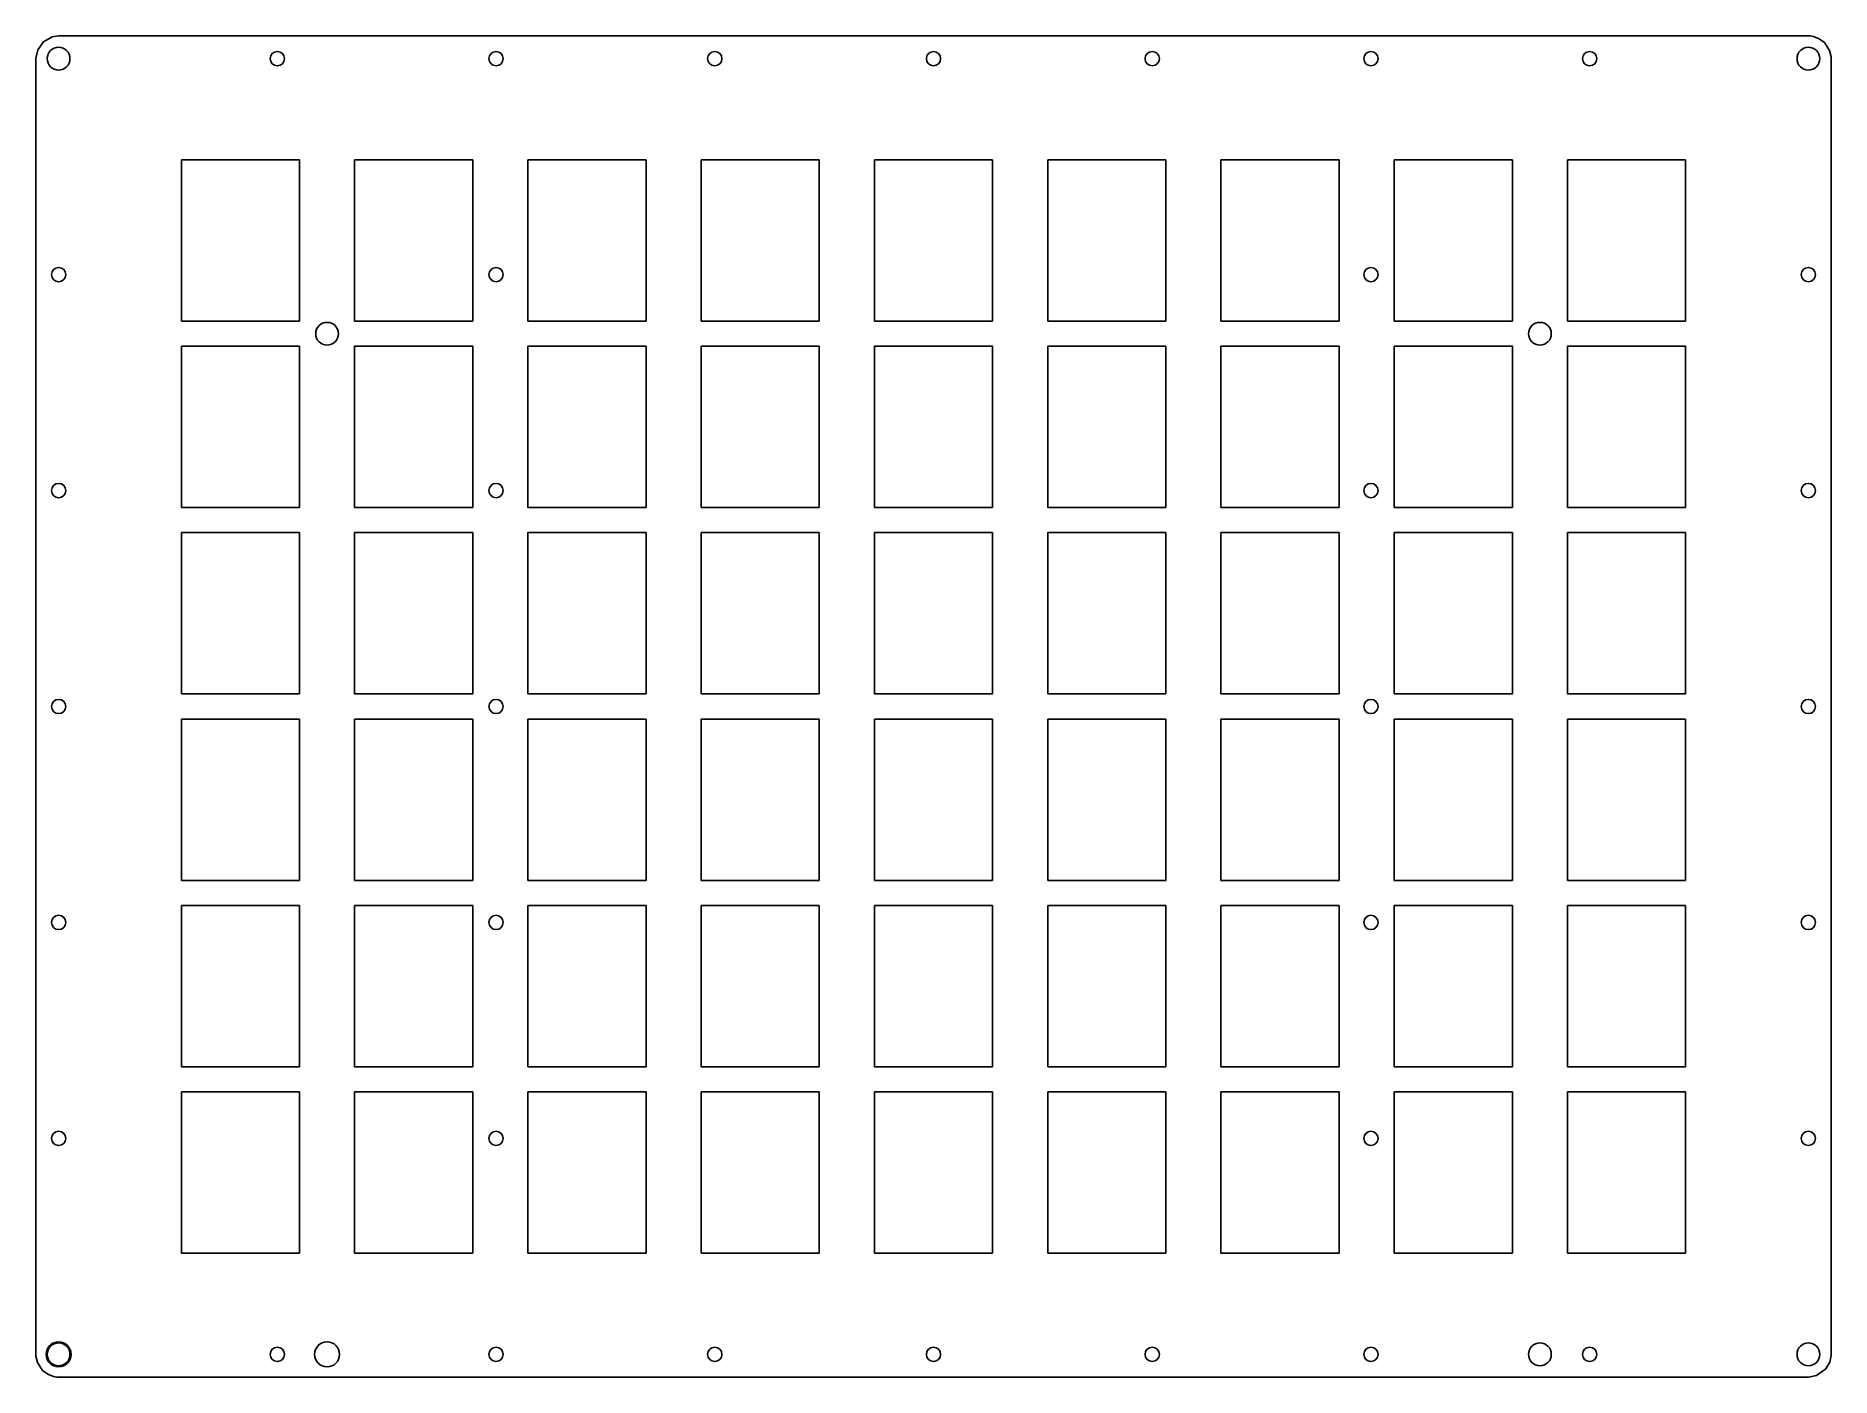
# Model space of a CAD drawing. Header units: millimetres. Extents: x -10 to 780, y -10 to 580.
import ezdxf

# ---------------------------------------------------------------- set-up
doc = ezdxf.new("R2010")
doc.units = ezdxf.units.MM

msp = doc.modelspace()

# ---------------------------------------------------------------- linework, layer by layer
at = {"color": 7, "linetype": 'Continuous'}
for p, q in [((106, 525.5), (54, 525.5)), ((54, 525.5), (54, 454.5)), ((106, 454.5), (106, 525.5)), ((182.25, 525.5), (130.25, 525.5)), ((130.25, 525.5), (130.25, 454.5)), ((182.25, 454.5), (182.25, 525.5)), ((258.5, 525.5), (206.5, 525.5)), ((206.5, 525.5), (206.5, 454.5)), ((258.5, 454.5), (258.5, 525.5)), ((334.75, 525.5), (282.75, 525.5)), ((282.75, 525.5), (282.75, 454.5)), ((334.75, 454.5), (334.75, 525.5)), ((411, 525.5), (359, 525.5)), ((359, 525.5), (359, 454.5)), ((411, 454.5), (411, 525.5)), ((487.25, 525.5), (435.25, 525.5)), ((435.25, 525.5), (435.25, 454.5)), ((487.25, 454.5), (487.25, 525.5)), ((563.5, 525.5), (511.5, 525.5)), ((511.5, 525.5), (511.5, 454.5)), ((563.5, 454.5), (563.5, 525.5)), ((639.75, 525.5), (587.75, 525.5)), ((587.75, 525.5), (587.75, 454.5)), ((639.75, 454.5), (639.75, 525.5)), ((716, 525.5), (664, 525.5)), ((664, 525.5), (664, 454.5)), ((716, 454.5), (716, 525.5)), ((54, 454.5), (106, 454.5)), ((130.25, 454.5), (182.25, 454.5)), ((206.5, 454.5), (258.5, 454.5)), ((282.75, 454.5), (334.75, 454.5)), ((359, 454.5), (411, 454.5)), ((435.25, 454.5), (487.25, 454.5)), ((511.5, 454.5), (563.5, 454.5)), ((587.75, 454.5), (639.75, 454.5)), ((664, 454.5), (716, 454.5)), ((106, 443.5), (54, 443.5)), ((54, 443.5), (54, 372.5)), ((106, 372.5), (106, 443.5)), ((182.25, 443.5), (130.25, 443.5)), ((130.25, 443.5), (130.25, 372.5)), ((182.25, 372.5), (182.25, 443.5)), ((258.5, 443.5), (206.5, 443.5)), ((206.5, 443.5), (206.5, 372.5)), ((258.5, 372.5), (258.5, 443.5)), ((334.75, 443.5), (282.75, 443.5)), ((282.75, 443.5), (282.75, 372.5)), ((334.75, 372.5), (334.75, 443.5)), ((411, 443.5), (359, 443.5)), ((359, 443.5), (359, 372.5)), ((411, 372.5), (411, 443.5)), ((487.25, 443.5), (435.25, 443.5)), ((435.25, 443.5), (435.25, 372.5)), ((487.25, 372.5), (487.25, 443.5)), ((563.5, 443.5), (511.5, 443.5)), ((511.5, 443.5), (511.5, 372.5)), ((563.5, 372.5), (563.5, 443.5)), ((639.75, 443.5), (587.75, 443.5)), ((587.75, 443.5), (587.75, 372.5)), ((639.75, 372.5), (639.75, 443.5)), ((716, 443.5), (664, 443.5)), ((664, 443.5), (664, 372.5)), ((716, 372.5), (716, 443.5)), ((54, 372.5), (106, 372.5)), ((130.25, 372.5), (182.25, 372.5)), ((206.5, 372.5), (258.5, 372.5)), ((282.75, 372.5), (334.75, 372.5)), ((359, 372.5), (411, 372.5)), ((435.25, 372.5), (487.25, 372.5)), ((511.5, 372.5), (563.5, 372.5)), ((587.75, 372.5), (639.75, 372.5)), ((664, 372.5), (716, 372.5)), ((106, 361.5), (54, 361.5)), ((54, 361.5), (54, 290.5)), ((106, 290.5), (106, 361.5)), ((182.25, 361.5), (130.25, 361.5)), ((130.25, 361.5), (130.25, 290.5)), ((182.25, 290.5), (182.25, 361.5)), ((258.5, 361.5), (206.5, 361.5)), ((206.5, 361.5), (206.5, 290.5)), ((258.5, 290.5), (258.5, 361.5)), ((334.75, 361.5), (282.75, 361.5)), ((282.75, 361.5), (282.75, 290.5)), ((334.75, 290.5), (334.75, 361.5)), ((411, 361.5), (359, 361.5)), ((359, 361.5), (359, 290.5)), ((411, 290.5), (411, 361.5)), ((487.25, 361.5), (435.25, 361.5)), ((435.25, 361.5), (435.25, 290.5)), ((487.25, 290.5), (487.25, 361.5)), ((563.5, 361.5), (511.5, 361.5)), ((511.5, 361.5), (511.5, 290.5)), ((563.5, 290.5), (563.5, 361.5)), ((639.75, 361.5), (587.75, 361.5)), ((587.75, 361.5), (587.75, 290.5)), ((639.75, 290.5), (639.75, 361.5)), ((716, 361.5), (664, 361.5)), ((664, 361.5), (664, 290.5)), ((716, 290.5), (716, 361.5)), ((54, 290.5), (106, 290.5)), ((130.25, 290.5), (182.25, 290.5)), ((206.5, 290.5), (258.5, 290.5)), ((282.75, 290.5), (334.75, 290.5)), ((359, 290.5), (411, 290.5)), ((435.25, 290.5), (487.25, 290.5)), ((511.5, 290.5), (563.5, 290.5)), ((587.75, 290.5), (639.75, 290.5)), ((664, 290.5), (716, 290.5)), ((106, 279.5), (54, 279.5)), ((54, 279.5), (54, 208.5)), ((106, 208.5), (106, 279.5)), ((182.25, 279.5), (130.25, 279.5)), ((130.25, 279.5), (130.25, 208.5)), ((182.25, 208.5), (182.25, 279.5)), ((258.5, 279.5), (206.5, 279.5)), ((206.5, 279.5), (206.5, 208.5)), ((258.5, 208.5), (258.5, 279.5)), ((334.75, 279.5), (282.75, 279.5)), ((282.75, 279.5), (282.75, 208.5)), ((334.75, 208.5), (334.75, 279.5)), ((411, 279.5), (359, 279.5)), ((359, 279.5), (359, 208.5)), ((411, 208.5), (411, 279.5)), ((487.25, 279.5), (435.25, 279.5)), ((435.25, 279.5), (435.25, 208.5)), ((487.25, 208.5), (487.25, 279.5)), ((563.5, 279.5), (511.5, 279.5)), ((511.5, 279.5), (511.5, 208.5)), ((563.5, 208.5), (563.5, 279.5)), ((639.75, 279.5), (587.75, 279.5)), ((587.75, 279.5), (587.75, 208.5)), ((639.75, 208.5), (639.75, 279.5)), ((716, 279.5), (664, 279.5)), ((664, 279.5), (664, 208.5)), ((716, 208.5), (716, 279.5)), ((54, 208.5), (106, 208.5)), ((130.25, 208.5), (182.25, 208.5)), ((206.5, 208.5), (258.5, 208.5)), ((282.75, 208.5), (334.75, 208.5)), ((359, 208.5), (411, 208.5)), ((435.25, 208.5), (487.25, 208.5)), ((511.5, 208.5), (563.5, 208.5)), ((587.75, 208.5), (639.75, 208.5)), ((664, 208.5), (716, 208.5)), ((106, 197.5), (54, 197.5)), ((54, 197.5), (54, 126.5)), ((106, 126.5), (106, 197.5)), ((182.25, 197.5), (130.25, 197.5)), ((130.25, 197.5), (130.25, 126.5)), ((182.25, 126.5), (182.25, 197.5)), ((258.5, 197.5), (206.5, 197.5)), ((206.5, 197.5), (206.5, 126.5)), ((258.5, 126.5), (258.5, 197.5)), ((334.75, 197.5), (282.75, 197.5)), ((282.75, 197.5), (282.75, 126.5)), ((334.75, 126.5), (334.75, 197.5)), ((411, 197.5), (359, 197.5)), ((359, 197.5), (359, 126.5)), ((411, 126.5), (411, 197.5)), ((487.25, 197.5), (435.25, 197.5)), ((435.25, 197.5), (435.25, 126.5)), ((487.25, 126.5), (487.25, 197.5)), ((563.5, 197.5), (511.5, 197.5)), ((511.5, 197.5), (511.5, 126.5)), ((563.5, 126.5), (563.5, 197.5)), ((639.75, 197.5), (587.75, 197.5)), ((587.75, 197.5), (587.75, 126.5)), ((639.75, 126.5), (639.75, 197.5)), ((716, 197.5), (664, 197.5)), ((664, 197.5), (664, 126.5)), ((716, 126.5), (716, 197.5)), ((54, 126.5), (106, 126.5)), ((130.25, 126.5), (182.25, 126.5)), ((206.5, 126.5), (258.5, 126.5)), ((282.75, 126.5), (334.75, 126.5)), ((359, 126.5), (411, 126.5)), ((435.25, 126.5), (487.25, 126.5)), ((511.5, 126.5), (563.5, 126.5)), ((587.75, 126.5), (639.75, 126.5)), ((664, 126.5), (716, 126.5)), ((106, 115.5), (54, 115.5)), ((54, 115.5), (54, 44.5)), ((106, 44.5), (106, 115.5)), ((182.25, 115.5), (130.25, 115.5)), ((130.25, 115.5), (130.25, 44.5)), ((182.25, 44.5), (182.25, 115.5)), ((258.5, 115.5), (206.5, 115.5)), ((206.5, 115.5), (206.5, 44.5)), ((258.5, 44.5), (258.5, 115.5)), ((334.75, 115.5), (282.75, 115.5)), ((282.75, 115.5), (282.75, 44.5)), ((334.75, 44.5), (334.75, 115.5)), ((411, 115.5), (359, 115.5)), ((359, 115.5), (359, 44.5)), ((411, 44.5), (411, 115.5)), ((487.25, 115.5), (435.25, 115.5)), ((435.25, 115.5), (435.25, 44.5)), ((487.25, 44.5), (487.25, 115.5)), ((563.5, 115.5), (511.5, 115.5)), ((511.5, 115.5), (511.5, 44.5)), ((563.5, 44.5), (563.5, 115.5)), ((587.75, 115.5), (587.75, 44.5)), ((639.75, 115.5), (587.75, 115.5)), ((639.75, 44.5), (639.75, 115.5)), ((716, 115.5), (664, 115.5)), ((664, 115.5), (664, 44.5)), ((716, 44.5), (716, 115.5)), ((54, 44.5), (106, 44.5)), ((130.25, 44.5), (182.25, 44.5)), ((206.5, 44.5), (258.5, 44.5)), ((282.75, 44.5), (334.75, 44.5)), ((359, 44.5), (411, 44.5)), ((435.25, 44.5), (487.25, 44.5)), ((511.5, 44.5), (563.5, 44.5)), ((587.75, 44.5), (639.75, 44.5)), ((664, 44.5), (716, 44.5))]:
    msp.add_line(p, q, dxfattribs=at)
at = {"color": 7, "linetype": 'Continuous', "flags": 128}
for points in [[(780, -0.07), (780, -0.02), (780, -0.01), (780, 0), (780, 0), (780, 0), (780, 0), (780, 0), (780, 0), (780, 0), (780, 0), (780, 0), (780, 215.62), (780, 310.5), (780, 321.15), (780, 331.8), (780, 342.44), (780, 348.44), (780, 353.76), (780, 359.09), (780, 364.41), (780, 449.12), (780, 486.4), (780, 490.06), (780, 493.72), (780, 497.38), (780, 501.04), (780, 504.7), (780, 508.36), (780, 512.02), (780, 515.68), (780, 521.7), (780, 527.71), (780, 533.73), (780, 539.75), (780, 545.76), (780, 551.78), (780, 557.79), (780, 559.94), (780, 561.83), (780, 563.72), (780, 565.62), (780, 567.51), (780, 569.4), (780, 569.92), (780, 570), (780, 570.03), (780, 570.05), (780, 570.05), (780, 570.05), (780, 570.05), (780, 570.05), (780, 570.05), (780, 570.05), (780, 570.05), (779.97, 570.74), (779.34, 573.57), (777.06, 577.08), (774.81, 578.77), (772.27, 579.74), (770.72, 579.97), (770.34, 579.99), (770.04, 580), (769.92, 580), (769.73, 580), (769.54, 580), (769.45, 580), (769.41, 580), (769.39, 580), (769.38, 580), (769.38, 580), (769.38, 580), (769.38, 580), (769.38, 580), (769.38, 580), (768.62, 580), (767.87, 580), (767.12, 580), (765.4, 580), (760.11, 580), (757.78, 580), (756.75, 580), (756.3, 580), (756.1, 580), (756.02, 580), (755.98, 580), (755.96, 580), (755.95, 580), (755.95, 580), (705.23, 580), (682.92, 580), (680.41, 580), (677.91, 580), (675.4, 580), (672.9, 580), (670.39, 580), (661.56, 580), (651.54, 580), (366.92, 580), (344.15, 580), (323.8, 580), (312.41, 580), (301.03, 580), (289.64, 580), (278.26, 580), (266.87, 580), (204.25, 580), (191.73, 580), (179.21, 580), (166.68, 580), (154.24, 580), (147.98, 580), (123.38, 580), (109.15, 580), (94.92, 580), (80.69, 580), (67.41, 580), (60.3, 580), (32.34, 580), (26.1, 580), (22.63, 580), (19.51, 580), (16.39, 580), (13.27, 580), (10.15, 580), (7.03, 580), (3.91, 580), (2.15, 580), (1.02, 580), (0.72, 580), (0.21, 580), (0, 580), (-0.04, 580), (-0.07, 580), (-0.08, 580), (-0.09, 580), (-0.09, 580), (-0.09, 580), (-0.09, 580), (-0.09, 580), (-0.09, 580), (-0.09, 580), (-2.9, 579.57), (-6.65, 577.47), (-9.19, 573.94), (-10, 570)], [(-10, 570), (-10, 354.38), (-10, 259.5), (-10, 248.85), (-10, 238.2), (-10, 227.56), (-10, 221.56), (-10, 216.24), (-10, 210.91), (-10, 205.59), (-10, 120.88), (-10, 83.6), (-10, 79.94), (-10, 76.28), (-10, 72.62), (-10, 68.96), (-10, 65.3), (-10, 61.64), (-10, 57.98), (-10, 54.32), (-10, 48.3), (-10, 42.29), (-10, 36.27), (-10, 30.25), (-10, 24.24), (-10, 18.22), (-10, 12.21), (-10, 10.06), (-10, 8.17), (-10, 6.28), (-10, 4.38), (-10, 2.49), (-10, 0.6), (-10, 0.08), (-10, 0), (-10, -0.03), (-10, -0.05), (-10, -0.05), (-10, -0.05), (-10, -0.05), (-10, -0.05), (-10, -0.06), (-10, -0.06), (-10, -0.06), (-9.97, -0.74), (-9.34, -3.57), (-7.06, -7.08), (-4.81, -8.77), (-2.27, -9.74), (-0.72, -9.97), (-0.34, -9.99), (-0.04, -10), (0.08, -10), (0.27, -10), (0.46, -10), (0.55, -10), (0.59, -10), (0.61, -10), (0.62, -10), (0.62, -10), (0.62, -10), (0.62, -10), (0.62, -10), (0.62, -10), (1.38, -10), (2.13, -10), (2.88, -10), (4.6, -10), (9.89, -10), (12.22, -10), (13.25, -10), (13.7, -10), (13.9, -10), (13.98, -10), (14.02, -10), (14.04, -10), (14.05, -10), (14.05, -10), (64.77, -10), (87.08, -10), (89.59, -10), (92.09, -10), (94.6, -10), (97.1, -10), (99.61, -10), (108.44, -10), (118.46, -10), (403.08, -10), (425.85, -10), (446.2, -10), (457.59, -10), (468.97, -10), (480.36, -10), (491.74, -10), (503.13, -10), (565.75, -10), (578.27, -10), (590.79, -10), (603.32, -10), (615.76, -10), (622.02, -10), (646.62, -10), (660.85, -10), (675.08, -10), (689.31, -10), (702.59, -10), (709.7, -10), (737.66, -10), (743.9, -10), (747.37, -10), (750.49, -10), (753.61, -10), (756.73, -10), (759.85, -10), (762.97, -10), (766.09, -10), (767.85, -10), (768.98, -10), (769.28, -10), (769.79, -10), (770, -10), (770.04, -10), (770.07, -10), (770.08, -10), (770.09, -10), (770.09, -10), (770.09, -10), (770.09, -10), (770.09, -10), (770.09, -10), (770.09, -10), (773.61, -9.32), (777.74, -6.33), (779.41, -3.37), (779.92, -1.24), (779.99, -0.48), (780, -0.07)]]:
    msp.add_lwpolyline(points, dxfattribs=at)
at = {"color": 7, "linetype": 'Continuous'}
for centre, radius in [((0, 570), 5), ((96.25, 570), 3.15), ((192.5, 570), 3.15), ((288.75, 570), 3.15), ((385, 570), 3.15), ((481.25, 570), 3.15), ((577.5, 570), 3.15), ((673.75, 570), 3.15), ((770, 570), 5), ((0, 475), 3.15), ((192.5, 475), 3.15), ((577.5, 475), 3.15), ((770, 475), 3.15), ((118.12, 449), 5), ((651.88, 449), 5), ((0, 380), 3.15), ((192.5, 380), 3.15), ((577.5, 380), 3.15), ((770, 380), 3.15), ((0, 285), 3.15), ((192.5, 285), 3.15), ((577.5, 285), 3.15), ((770, 285), 3.15), ((0, 190), 3.15), ((192.5, 190), 3.15), ((577.5, 190), 3.15), ((770, 190), 3.15), ((0, 95), 3.15), ((192.5, 95), 3.15), ((577.5, 95), 3.15), ((770, 95), 3.15), ((0, 0), 5.5), ((0, 0), 5), ((96.25, 0), 3.15), ((118.12, 0), 5.5), ((192.5, 0), 3.15), ((288.75, 0), 3.15), ((385, 0), 3.15), ((481.25, 0), 3.15), ((577.5, 0), 3.15), ((651.88, 0), 5), ((673.75, 0), 3.15), ((770, 0), 5)]:
    msp.add_circle(centre, radius, dxfattribs=at)

doc.saveas('drawing.dxf')
